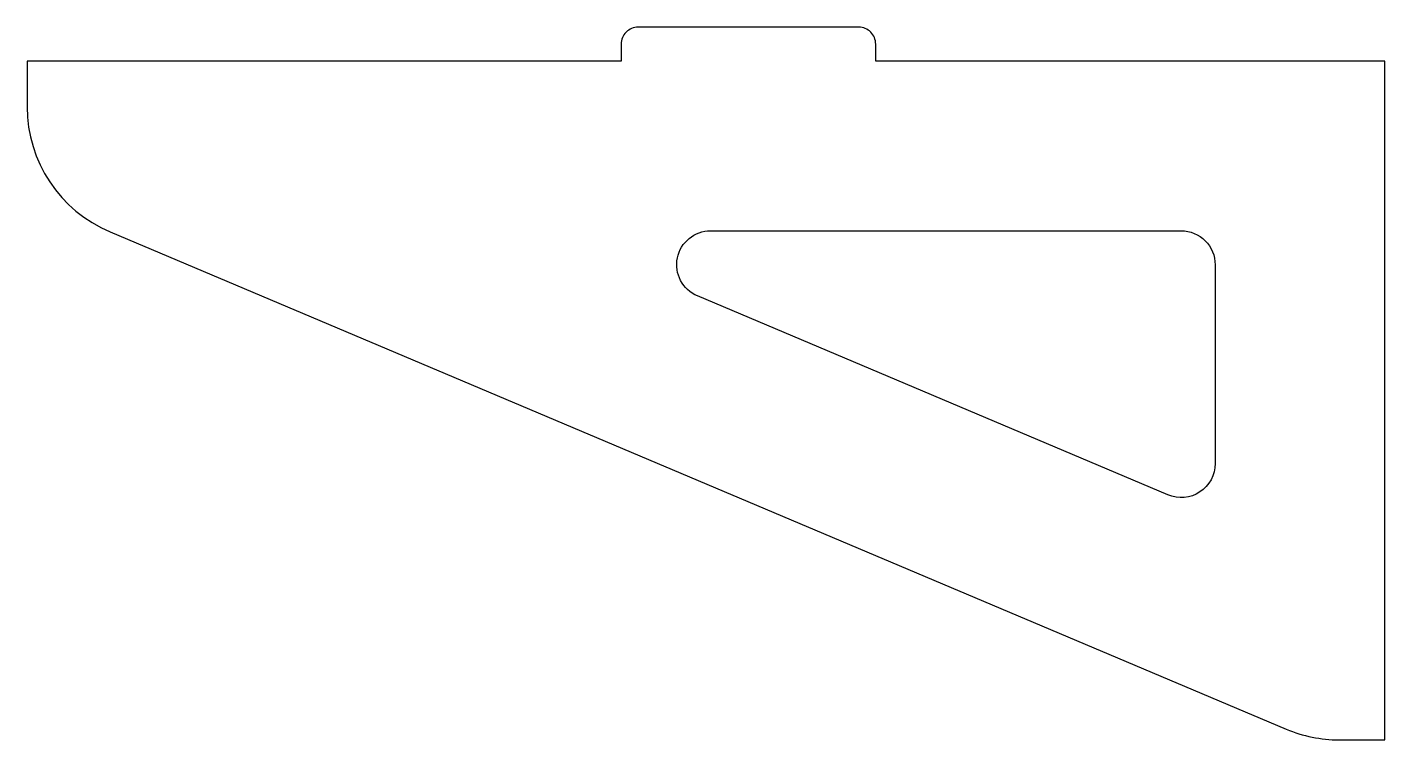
# Model space of a CAD drawing. Extents: x -80 to 0, y -40 to 2.
import ezdxf

# ---------------------------------------------------------------- set-up
doc = ezdxf.new("R2010")
doc.units = 0

msp = doc.modelspace()

# ---------------------------------------------------------------- linework, layer by layer
at = {"layer": '1'}
for points in [[(0, 0), (-30, 0), (-30, 1, 0.414214), (-31, 2), (-44, 2, 0.414214), (-45, 1), (-45, 0), (-80, 0), (-80, -2.697, 0.301347), (-75.116, -10.065), (-5.812, -39.368, 0.100342), (-2.697, -40), (0, -40)], [(-10, -12), (-10, -23.724, -0.536869), (-12.779, -25.566), (-40.506, -13.842, -0.817617), (-39.727, -10), (-12, -10, -0.414214)]]:
    msp.add_lwpolyline(points, format="xyb", close=True, dxfattribs=at)

doc.saveas('drawing.dxf')
